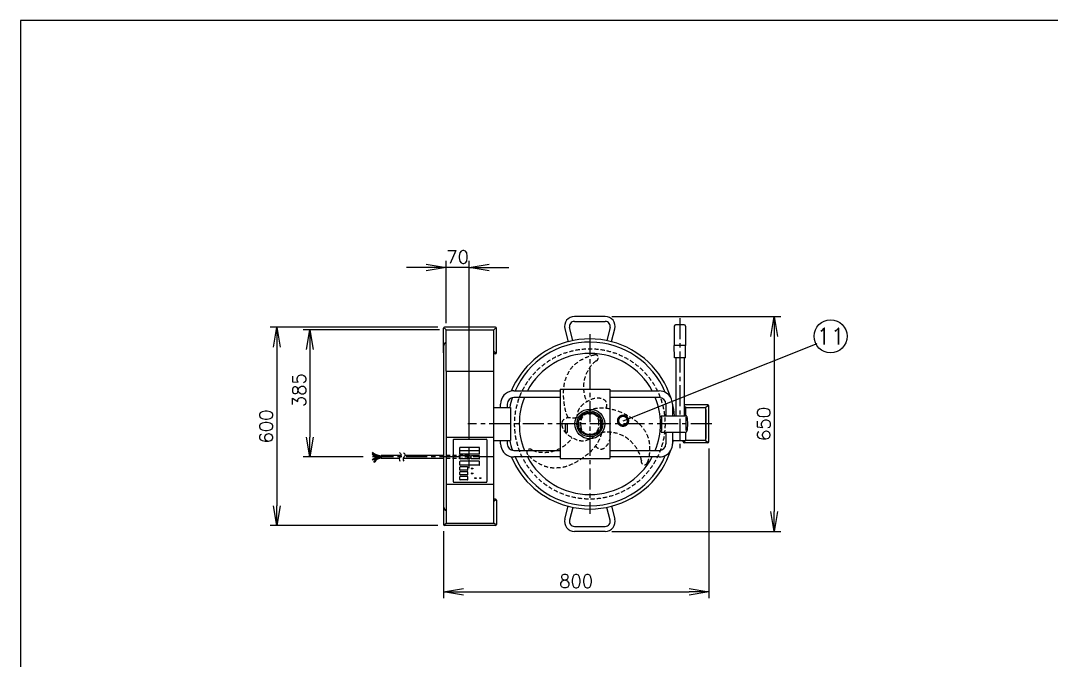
# Model space of a CAD drawing. Extents: x 460 to 8100, y 0 to 5507.
# Drawn here: x 460 to 3578, y 3571 to 5507 of the extents above; entities that cross this region are included whole.
import ezdxf
from ezdxf.enums import TextEntityAlignment as Align

# ---------------------------------------------------------------- set-up
doc = ezdxf.new("R2010")
doc.units = 0
doc.header["$LTSCALE"] = 2
doc.header["$PDMODE"] = 3
doc.linetypes.add('CENTER', pattern=[50.8, 31.75, -6.35, 6.35, -6.35])
doc.linetypes.add('HIDDEN', pattern=[9.525, 6.35, -3.175])
doc.layers.get('0').update_dxf_attribs({"linetype": 'CONTINUOUS'})
doc.layers.get('DEFPOINTS').update_dxf_attribs({"linetype": 'CONTINUOUS'})
for name, color, linetype in [('DANMEN', 7, 'CONTINUOUS'), ('KIKI-2D2', 7, 'CONTINUOUS'), ('SUNPOU', 7, 'CONTINUOUS'), ('WAKU', 7, 'CONTINUOUS')]:
    doc.layers.add(name, color=color, linetype=linetype)
doc.styles.get("Standard").update_dxf_attribs({"font": 'ROMANS', "bigfont": 'EXTFONT.shx'})
doc.dimstyles.get("Standard").update_dxf_attribs({"dimscale": 20, "dimtxt": 2, "dimasz": 3, "dimexe": 1, "dimexo": 1, "dimgap": 0.6, "dimtad": 3, "dimdec": 0, "dimzin": 0, "dimdsep": 46, "dimtxsty": 'STANDARD', "dimblk1": 'OPEN', "dimblk2": 'OPEN', "dimsah": 1, "dimcen": 1.5, "dimadec": 0, "dimazin": 0, "dimtfac": 1, "dimtdec": 0, "dimtmove": 0, "dimatfit": 0, "dimldrblk": 'DOTSMALL', "dimfxl": 1, "dimtvp": 1, "dimtolj": 1, "dimtzin": 0, "dimarcsym": 0})

# ---------------------------------------------------------------- blocks, each defined once
blk = doc.blocks.new('_DotSmall')
at = {"color": 0, "linetype": 'ByBlock', "const_width": 0.5}
blk.add_lwpolyline([(-0.0625, 0, 1), (0.0625, 0, 1)], format="xyb", close=True, dxfattribs=at)
blk = doc.blocks.new('_OPEN')
at = {"color": 0, "linetype": 'ByBlock'}
for p, q in [((-1, 0.167), (0, 0)), ((0, 0), (-1, -0.167)), ((0, 0), (-1, 0))]:
    blk.add_line(p, q, dxfattribs=at)
blk = doc.blocks.new('*D21')
at = {"layer": 'DEFPOINTS', "color": 0}
for p in [(1742.5, 4579.3), (1235, 3979.3), (1742.5, 3979.3)]:
    blk.add_point(p, dxfattribs=at)
at = {"layer": 'SUNPOU', "color": 0, "lineweight": -2}
for p, q in [((1722.5, 4579.3), (1215, 4579.3)), ((1235, 4519.3), (1235, 4039.3)), ((1722.5, 3979.3), (1215, 3979.3))]:
    blk.add_line(p, q, dxfattribs=at)
at = {"layer": 'SUNPOU', "color": 0, "lineweight": -2, "xscale": 60, "yscale": 60, "zscale": 60}
for p, rotation in [((1235, 4579.3), 90), ((1235, 3979.3), 270)]:
    blk.add_blockref('_OPEN', p, dxfattribs=dict(at, rotation=rotation))
at = {"layer": 'SUNPOU', "color": 0, "insert": (1203, 4279.3), "char_height": 40, "attachment_point": 5, "rotation": 90}
blk.add_mtext('\\A1;600', dxfattribs=at)
blk = doc.blocks.new('*D22')
at = {"layer": 'DEFPOINTS', "color": 0}
for p in [(1747, 4571.8), (1335, 4186.8), (1516.3, 4186.8)]:
    blk.add_point(p, dxfattribs=at)
at = {"layer": 'SUNPOU', "color": 0, "lineweight": -2}
for p, q in [((1727, 4571.8), (1315, 4571.8)), ((1335, 4511.8), (1335, 4246.8)), ((1496.3, 4186.8), (1315, 4186.8))]:
    blk.add_line(p, q, dxfattribs=at)
at = {"layer": 'SUNPOU', "color": 0, "lineweight": -2, "xscale": 60, "yscale": 60, "zscale": 60}
for p, rotation in [((1335, 4571.8), 90), ((1335, 4186.8), 270)]:
    blk.add_blockref('_OPEN', p, dxfattribs=dict(at, rotation=rotation))
at = {"layer": 'SUNPOU', "color": 0, "insert": (1303, 4388.7), "char_height": 40, "attachment_point": 5, "rotation": 90}
blk.add_mtext('\\A1;385', dxfattribs=at)
blk = doc.blocks.new('*D23')
at = {"layer": 'DEFPOINTS', "color": 0}
for p in [(1747, 4759.9), (1747, 4571.8), (1817, 4220.6)]:
    blk.add_point(p, dxfattribs=at)
at = {"layer": 'SUNPOU', "color": 0, "lineweight": -2}
for p, q in [((1747, 4591.8), (1747, 4779.9)), ((1817, 4240.6), (1817, 4779.9)), ((1687, 4759.9), (1627, 4759.9)), ((1817, 4759.9), (1747, 4759.9)), ((1877, 4759.9), (1937, 4759.9))]:
    blk.add_line(p, q, dxfattribs=at)
at = {"layer": 'SUNPOU', "color": 0, "lineweight": -2, "xscale": 60, "yscale": 60, "zscale": 60}
blk.add_blockref('_OPEN', (1747, 4759.9), dxfattribs=at)
at = {"layer": 'SUNPOU', "color": 0, "lineweight": -2, "xscale": 60, "yscale": 60, "zscale": 60, "rotation": 180}
blk.add_blockref('_OPEN', (1817, 4759.9), dxfattribs=at)
at = {"layer": 'SUNPOU', "color": 0, "insert": (1782, 4791.9), "char_height": 40, "attachment_point": 5}
blk.add_mtext('\\A1;70', dxfattribs=at)
blk = doc.blocks.new('*D20')
at = {"layer": 'DEFPOINTS', "color": 0}
for p in [(2228.6, 4611.8), (2228.6, 3961.8), (2740, 3961.8)]:
    blk.add_point(p, dxfattribs=at)
at = {"layer": 'SUNPOU', "color": 0, "lineweight": -2}
for p, q in [((2248.6, 4611.8), (2760, 4611.8)), ((2740, 4551.8), (2740, 4021.8)), ((2248.6, 3961.8), (2760, 3961.8))]:
    blk.add_line(p, q, dxfattribs=at)
at = {"layer": 'SUNPOU', "color": 0, "lineweight": -2, "xscale": 60, "yscale": 60, "zscale": 60}
for p, rotation in [((2740, 4611.8), 90), ((2740, 3961.8), 270)]:
    blk.add_blockref('_OPEN', p, dxfattribs=dict(at, rotation=rotation))
at = {"layer": 'SUNPOU', "color": 0, "insert": (2708, 4286.8), "char_height": 40, "attachment_point": 5, "rotation": 90}
blk.add_mtext('\\A1;650', dxfattribs=at)
blk = doc.blocks.new('*D31')
at = {"layer": 'DEFPOINTS', "color": 0}
for p in [(2542, 4232.3), (1739.5, 3982.3), (2542, 3779.3)]:
    blk.add_point(p, dxfattribs=at)
at = {"layer": 'SUNPOU', "color": 0, "lineweight": -2}
for p, q in [((2542, 4212.3), (2542, 3759.3)), ((1739.5, 3962.3), (1739.5, 3759.3)), ((1799.5, 3779.3), (2482, 3779.3))]:
    blk.add_line(p, q, dxfattribs=at)
at = {"layer": 'SUNPOU', "color": 0, "lineweight": -2, "xscale": 60, "yscale": 60, "zscale": 60, "rotation": 180}
blk.add_blockref('_OPEN', (1739.5, 3779.3), dxfattribs=at)
at = {"layer": 'SUNPOU', "color": 0, "lineweight": -2, "xscale": 60, "yscale": 60, "zscale": 60}
blk.add_blockref('_OPEN', (2542, 3779.3), dxfattribs=at)
at = {"layer": 'SUNPOU', "color": 0, "insert": (2140.7, 3811.3), "char_height": 40, "attachment_point": 5}
blk.add_mtext('\\A1;800', dxfattribs=at)

msp = doc.modelspace()

# ---------------------------------------------------------------- linework, layer by layer
at = {"color": 2}
for start, end in [(22.7137, 156.1689), (161.26, 168.3448), (191.6552, 198.74), (203.8311, 337.2863)]:
    msp.add_arc((2182, 4286.8), 247.5, start, end, dxfattribs=at)
at = {"layer": 'DANMEN', "color": 2, "linetype": 'HIDDEN'}
for p, q in [((2154.5, 4281.8), (2154.5, 4291.8)), ((2209.5, 4281.8), (2209.5, 4291.8)), ((2205.9, 4257.7), (2203.1, 4256.1))]:
    msp.add_line(p, q, dxfattribs=at)
at = {"layer": 'DANMEN', "color": 4, "linetype": 'HIDDEN'}
for p, q in [((1817, 4191.8), (1740, 4191.8)), ((1817, 4181.8), (1740, 4181.8))]:
    msp.add_line(p, q, dxfattribs=at)
at = {"layer": 'DANMEN', "color": 2, "linetype": 'HIDDEN'}
for radius in [227.5, 32.5]:
    msp.add_circle((2182, 4286.8), radius, dxfattribs=at)
at = {"layer": 'DANMEN', "color": 4, "linetype": 'HIDDEN'}
msp.add_circle((1817, 4186.8), 5, dxfattribs=at)
at = {"layer": 'DANMEN', "color": 2, "linetype": 'HIDDEN'}
for centre, radius, start, end in [((2198.3, 4486.7), 9.45, 279.2226, 101.7525), ((2266.9, 4397.7), 104.1, 130.0542, 204.9937), ((2182, 4291.8), 27.5, 100.4318, 180), ((2182, 4291.8), 27.5, 0, 79.5682), ((2182, 4281.8), 27.5, 180, 259.5682), ((2182, 4281.8), 27.5, 280.4318, 0), ((2043.5, 4304.9), 104.1, 250.0542, 324.9937), ((2235.5, 4157.9), 104.1, 10.0542, 106.5368), ((2000.7, 4201.1), 9.45, 39.2226, 221.7525), ((2346.9, 4172.7), 9.45, 159.2226, 341.7525)]:
    msp.add_arc(centre, radius, start, end, dxfattribs=at)
for points, knots in [([(2116.1, 4305.2), (2105.2, 4330.1), (2098.8, 4393.2), (2110.3, 4432.1), (2135, 4470.8), (2173.6, 4491.5), (2193.6, 4495.4), (2196.4, 4496)], [30.956171, 30.956171, 30.956171, 30.956171, 74.28785, 132.500096, 161.121513, 203.034181, 209.796524, 209.796524, 209.796524, 209.796524]), ([(2230.9, 4334.7), (2231.5, 4335.9), (2234.2, 4342), (2232.9, 4360.6), (2201.8, 4368.1), (2173.2, 4355.9), (2149.4, 4337.3), (2143.9, 4319.2), (2142.8, 4309.4), (2142.7, 4306.2)], [42.039623, 42.039623, 42.039623, 42.039623, 45.786082, 60.610108, 87.214416, 117.449237, 151.19637, 169.799157, 178.76244, 178.76244, 178.76244, 178.76244]), ([(2158.2, 4315.4), (2183.9, 4331.4), (2232.7, 4342.6), (2313.2, 4308.2), (2343.6, 4276.3), (2364.8, 4235.5), (2363.4, 4191.8), (2356.8, 4172.5), (2355.9, 4169.8)], [0, 0, 0, 0, 19.842277, 74.28785, 132.500096, 161.121513, 203.034181, 209.796524, 209.796524, 209.796524, 209.796524]), ([(2158.2, 4315.4), (2150.5, 4310), (2136.3, 4300.2), (2114, 4308.4), (2092.7, 4294.1), (2101.7, 4263.4), (2126.6, 4244.8), (2154.6, 4233.4), (2179.1, 4239.1), (2195.6, 4248.7), (2203.1, 4256.1)], [0, 0, 0, 0, 24.928499, 45.786082, 60.610108, 87.214416, 117.449237, 151.19637, 169.799157, 199.093834, 199.093834, 199.093834, 199.093834]), ([(2217.1, 4260.4), (2215.6, 4251.2), (2200, 4211.3), (2134.9, 4162.5), (2092, 4152.1), (2046.1, 4154.2), (2008.9, 4177.3), (1995.5, 4192.6), (1993.7, 4194.8)], [9.31913, 9.31913, 9.31913, 9.31913, 19.842277, 74.28785, 132.500096, 161.121513, 203.034181, 209.796524, 209.796524, 209.796524, 209.796524]), ([(2199, 4220.6), (2199.7, 4219.4), (2203.6, 4214.1), (2220.4, 4205.9), (2242.4, 4229.1), (2244.8, 4249.3), (2244.7, 4260.8), (2244.6, 4261.7)], [42.039623, 42.039623, 42.039623, 42.039623, 45.786082, 60.610108, 87.214416, 117.449237, 119.946873, 119.946873, 119.946873, 119.946873])]:
    msp.add_open_spline(points, degree=3, knots=knots, dxfattribs=at)
for points in [[(2177, 4318.9), (2178.7, 4317.9), (2182, 4315.8), (2185.3, 4317.9), (2187, 4318.9)], [(2177, 4254.8), (2178.7, 4255.8), (2182, 4257.9), (2185.3, 4255.8), (2187, 4254.8)]]:
    msp.add_open_spline(points, degree=3, dxfattribs=at)
at = {"layer": 'KIKI-2D2', "color": 3}
for p, q in [((2228.6, 4611.8), (2135.4, 4611.8)), ((1739.5, 4502.3), (1739.5, 4576.3)), ((1896.5, 4579.3), (1742.5, 4579.3)), ((1899.5, 4502.3), (1899.5, 4576.3)), ((2106.3, 4574.6), (2116, 4535.7)), ((2248, 4535.8), (2257.7, 4574.6)), ((2438, 4486.8), (2437.5, 4523.8)), ((2471, 4486.8), (2471.5, 4523.8)), ((1740, 4058), (1740, 4500.7)), ((1892, 4446.8), (1892, 4499.3)), ((1896.5, 4499.3), (1892, 4499.3)), ((2442, 4486.8), (2442, 4311.8)), ((2467, 4486.8), (2467, 4344.3)), ((1892, 4336.8), (1892, 4446.8)), ((1892, 4336.8), (1912, 4336.8)), ((1912, 4336.8), (1912, 4346.8)), ((2539, 4344.3), (2467.5, 4344.3)), ((2542, 4232.3), (2542, 4341.3)), ((2438.3, 4311.8), (2442, 4311.8)), ((1892, 4236.8), (1912, 4236.8)), ((1892, 4066), (1892, 4236.8)), ((1912, 4226.8), (1912, 4236.8)), ((2434.6, 4236.8), (2464.5, 4236.8)), ((2464.5, 4232.3), (2464.5, 4236.8)), ((2539, 4229.3), (2467.5, 4229.3)), ((1739.5, 4056.3), (1739.5, 3982.3)), ((1892, 4059.3), (1892, 4066)), ((1896.5, 4059.3), (1892, 4059.3)), ((1899.5, 4056.3), (1899.5, 3982.3)), ((2106.3, 3999.1), (2116, 4037.9)), ((2248, 4037.9), (2257.7, 3999.1)), ((1896.5, 3979.3), (1742.5, 3979.3)), ((2228.6, 3961.8), (2135.4, 3961.8))]:
    msp.add_line(p, q, dxfattribs=at)
at = {"layer": 'KIKI-2D2', "color": 2}
for p, q in [((2135.4, 4596.8), (2228.6, 4596.8)), ((1742.5, 4576.3), (1747, 4571.8)), ((1747, 4571.8), (1892, 4571.8)), ((1747, 4446.8), (1747, 4571.8)), ((1896.5, 4576.3), (1892, 4571.8)), ((1892, 4499.3), (1892, 4571.8)), ((2130.6, 4539.2), (2120.9, 4578.2)), ((2243.1, 4578.2), (2233.3, 4539.2)), ((1740, 4500.7), (1740, 4523.9)), ((1896.5, 4502.3), (1892, 4506.8)), ((1747, 4446.8), (1892, 4446.8)), ((1747, 4446.8), (1747, 4246.8)), ((1952, 4386.8), (2092, 4386.8)), ((2092, 4366.8), (1952, 4366.8)), ((2092, 4391.8), (2092, 4181.8)), ((2092, 4391.8), (2242, 4391.8)), ((2242, 4391.8), (2242, 4181.8)), ((2242, 4386.8), (2392, 4386.8)), ((2392, 4366.8), (2242, 4366.8)), ((1892, 4246.8), (1892, 4336.8)), ((1912, 4336.8), (1942, 4336.8)), ((1932, 4346.8), (1932, 4336.8)), ((1942, 4336.8), (1942, 4236.8)), ((2412, 4346.8), (2412, 4311.8)), ((2432, 4346.8), (2432, 4311.8)), ((2467, 4344.3), (2467, 4311.8)), ((2472, 4336.8), (2469.5, 4338.7)), ((2472, 4336.8), (2532, 4336.8)), ((2472, 4311.8), (2472, 4336.8)), ((2532, 4336.8), (2539, 4342.1)), ((2532, 4336.8), (2532, 4236.8)), ((2397.5, 4306.8), (2397.5, 4311.8)), ((2397.5, 4311.8), (2438.3, 4311.8)), ((2397.5, 4306.8), (2399.5, 4306.8)), ((2399.5, 4266.8), (2399.5, 4306.8)), ((2442, 4311.8), (2472.5, 4311.8)), ((2472.5, 4306.8), (2472.5, 4266.8)), ((2534, 4330.8), (2532, 4330.8)), ((2534, 4242.8), (2534, 4330.8)), ((1747, 4246.8), (1892, 4246.8)), ((1747, 4246.8), (1747, 4066)), ((1892, 4236.8), (1892, 4246.8)), ((2397.5, 4266.8), (2399.5, 4266.8)), ((2397.5, 4261.8), (2397.5, 4266.8)), ((2397.5, 4261.8), (2472.5, 4261.8)), ((2412, 4261.8), (2412, 4226.8)), ((2432, 4261.8), (2432, 4236.8)), ((2472, 4236.8), (2472, 4261.8)), ((2472, 4236.8), (2472, 4261.8)), ((2534, 4242.8), (2532, 4242.8)), ((1768.5, 4238.4), (1768.5, 4112.5)), ((1770.5, 4240.4), (1868.5, 4240.4)), ((1848.5, 4215.2), (1788.3, 4215.2)), ((1788.3, 4195.7), (1788.3, 4215.2)), ((1848.5, 4195.7), (1848.5, 4215.2)), ((1870.5, 4238.4), (1870.5, 4112.5)), ((1912, 4236.8), (1942, 4236.8)), ((1932, 4236.8), (1932, 4226.8)), ((2432, 4236.8), (2432, 4226.8)), ((2434.6, 4236.8), (2432, 4236.8)), ((2464.5, 4236.8), (2472, 4236.8)), ((2472, 4236.8), (2465, 4231.6)), ((2532, 4236.8), (2472, 4236.8)), ((2532, 4236.8), (2539, 4231.6)), ((1526.8, 4199.8), (1525.2, 4197.9)), ((1525.3, 4193.4), (1526.6, 4195.4)), ((1525.3, 4180.3), (1526.6, 4178.3)), ((1526, 4198.9), (1531, 4193.9)), ((1533.7, 4195.1), (1538.3, 4190.5)), ((1540.5, 4192.3), (1543.8, 4188.9)), ((1545.6, 4191), (1548.4, 4188.2)), ((1550.1, 4190.5), (1551.2, 4189.3)), ((1611, 4191.8), (1551.2, 4191.8)), ((1551.2, 4191.8), (1551.2, 4181.8)), ((1605.5, 4181.8), (1551.2, 4181.8)), ((1740, 4181.8), (1617, 4181.8)), ((1740, 4191.8), (1622.6, 4191.8)), ((1848.5, 4205.4), (1788.3, 4205.4)), ((1848.5, 4195.7), (1788.3, 4195.7)), ((1788.3, 4182.1), (1788.3, 4189.8)), ((1812.4, 4190.8), (1789.3, 4190.8)), ((1812.4, 4181.1), (1789.3, 4181.1)), ((1813.4, 4182.1), (1813.4, 4189.8)), ((1823.4, 4182.1), (1823.4, 4189.8)), ((1847.5, 4190.8), (1824.4, 4190.8)), ((1847.5, 4181.1), (1824.4, 4181.1)), ((1848.5, 4182.1), (1848.5, 4189.8)), ((1952, 4206.8), (2092, 4206.8)), ((2092, 4186.8), (1952, 4186.8)), ((2092, 4181.8), (2242, 4181.8)), ((2242, 4206.8), (2392, 4206.8)), ((2392, 4186.8), (2242, 4186.8)), ((1529.1, 4173.8), (1531.1, 4172.5)), ((1788.3, 4162.6), (1788.3, 4172.8)), ((1788.3, 4148), (1788.3, 4155.7)), ((1847.5, 4173.8), (1789.3, 4173.8)), ((1847.5, 4161.6), (1789.3, 4161.6)), ((1812.4, 4156.7), (1789.3, 4156.7)), ((1813.4, 4148), (1813.4, 4155.7)), ((1848.5, 4162.6), (1848.5, 4172.8)), ((1788.3, 4133.4), (1788.3, 4141.1)), ((1788.3, 4118.8), (1788.3, 4126.5)), ((1812.4, 4147), (1789.3, 4147)), ((1812.4, 4142.1), (1789.3, 4142.1)), ((1812.4, 4132.4), (1789.3, 4132.4)), ((1812.4, 4127.5), (1789.3, 4127.5)), ((1812.4, 4117.8), (1789.3, 4117.8)), ((1813.4, 4133.4), (1813.4, 4141.1)), ((1813.4, 4118.8), (1813.4, 4126.5)), ((1747, 4104.3), (1892, 4104.3)), ((1770.5, 4110.5), (1868.5, 4110.5)), ((1740, 4034.7), (1740, 4058)), ((1747, 4066), (1747, 3986.8)), ((1892, 3986.8), (1892, 4059.3)), ((1896.5, 4056.3), (1892, 4051.8)), ((2130.6, 4034.5), (2120.9, 3995.5)), ((2243.1, 3995.5), (2233.3, 4034.5)), ((1742.5, 3982.3), (1747, 3986.8)), ((1747, 3986.8), (1892, 3986.8)), ((1896.5, 3982.3), (1892, 3986.8)), ((2135.4, 3976.8), (2228.6, 3976.8))]:
    msp.add_line(p, q, dxfattribs=at)
at = {"layer": 'KIKI-2D2', "color": 3, "extrusion": (-0.873418, 0.486972, 0)}
for p, q in [((2467.5, 4586.8), (2441.5, 4586.8)), ((2437.5, 4582.8), (2437.5, 4523.8)), ((2471.5, 4582.8), (2471.5, 4523.8)), ((2442, 4486.8), (2438, 4486.8)), ((2471, 4486.8), (2467, 4486.8))]:
    msp.add_line(p, q, dxfattribs=at)
at = {"layer": 'KIKI-2D2', "color": 2, "linetype": 'CENTER'}
for p, q in [((2454.5, 4607.2), (2454.5, 4211.8)), ((2182, 4558.5), (2182, 4015.2)), ((2550.7, 4286.8), (1813.3, 4286.8)), ((1817, 4153.1), (1817, 4220.6)), ((1892.7, 4186.8), (1516.3, 4186.8))]:
    msp.add_line(p, q, dxfattribs=at)
at = {"layer": 'KIKI-2D2', "color": 2, "extrusion": (-0.873418, 0.486972, 0)}
for p, q in [((2471.5, 4523.8), (2437.5, 4523.8)), ((2467, 4486.8), (2442, 4486.8))]:
    msp.add_line(p, q, dxfattribs=at)
at = {"layer": 'KIKI-2D2', "color": 2}
msp.add_lwpolyline([(2108, 4286.8), (2113, 4286.8), (2113, 4260.8), (2108, 4260.8)], close=True, dxfattribs=at)
for radius in [45.1, 39.2, 35]:
    msp.add_circle((2182, 4286.8), radius, dxfattribs=at)
at = {"layer": 'KIKI-2D2', "color": 3}
for centre, radius, start, end in [((2135.4, 4581.8), 30, 90, 194.0362), ((2228.6, 4581.8), 30, 345.9638, 90), ((2441.5, 4582.8), 4, 90, 180), ((2467.5, 4582.8), 4, 0, 90), ((1742.5, 4576.3), 3, 90, 180), ((1896.5, 4576.3), 3, 0, 90), ((2181.9, 4286.9), 257.4, 104.8425, 157.3349), ((2182, 4286.8), 257.5, 17.9877, 75.1542), ((1742.5, 4502.3), 3, 180, 213.5573), ((1896.5, 4502.3), 3, 270, 0), ((1952, 4346.8), 40, 96.7357, 180), ((2392, 4346.8), 40, 2.6827, 29.2081), ((2182, 4286.8), 257.5, 5.5715, 13.9031), ((2467.5, 4341.3), 3, 90, 99.5941), ((2539, 4341.3), 3, 0, 90), ((1952, 4226.8), 40, 180, 259.0549), ((2392, 4226.8), 40, 330.7919, 0), ((2182, 4286.8), 257.5, 346.0969, 348.8035), ((2467.5, 4232.3), 3, 180, 270), ((2539, 4232.3), 3, 270, 0), ((2182, 4286.8), 257.5, 202.6766, 255.1539), ((2182, 4286.8), 257.5, 284.846, 342.0121), ((1742.5, 4056.3), 3, 146.4427, 180), ((1896.5, 4056.3), 3, 0, 90), ((2135.4, 3991.8), 30, 165.9638, 270), ((2228.6, 3991.8), 30, 270, 14.0362), ((1742.5, 3982.3), 3, 180, 270), ((1896.5, 3982.3), 3, 270, 0)]:
    msp.add_arc(centre, radius, start, end, dxfattribs=at)
at = {"layer": 'KIKI-2D2', "color": 2}
for centre, radius, start, end in [((2135.4, 4581.8), 15, 90, 194.0362), ((2228.6, 4581.8), 15, 345.9638, 90), ((1750.5, 4523.9), 10.5, 109.4712, 180), ((2182, 4286.8), 257.5, 75.1558, 104.8522), ((2182, 4286.8), 213.5, 27.9295, 152.0705), ((1952, 4346.8), 20, 90, 180), ((1952, 4346.8), 40, 90, 96.7357), ((2182, 4286.8), 213.5, 157.9938, 202.0062), ((2182, 4286.8), 213.5, 337.9938, 22.0062), ((2392, 4346.8), 40, 29.2081, 90), ((2392, 4346.8), 20, 0, 90), ((2336.4, 4345.5), 95.6, 0.7801, 1.9026), ((2472.5, 4308.8), 3, 5.1629, 90), ((2472.5, 4264.8), 3, 270, 354.8371), ((1770.5, 4238.4), 2, 90, 180), ((1868.5, 4238.4), 2, 0, 90), ((1952, 4226.8), 20, 180, 270), ((2392, 4226.8), 20, 270, 0), ((1551.2, 4233), 47.1, 233.7462, 236.8272), ((1551.2, 4140.7), 47.1, 123.1728, 126.2538), ((1552.6, 4230.8), 42.7, 226.8041, 230.2075), ((1551.2, 4233), 46.6, 233.7123, 236.8272), ((1551.2, 4140.7), 46.6, 123.1728, 126.2877), ((1552.6, 4230.8), 42.2, 226.7626, 230.2075), ((1551.2, 4233), 46.1, 233.6775, 236.8272), ((1551.2, 4140.7), 46.1, 123.1728, 126.3225), ((1552.6, 4230.8), 41.6, 226.7201, 230.2075), ((1551.2, 4233), 45.6, 233.642, 236.8272), ((1551.2, 4140.7), 45.6, 123.1728, 126.358), ((1552.6, 4230.8), 41.1, 226.6765, 230.2075), ((1551.2, 4233), 45.1, 233.6057, 236.8272), ((1551.2, 4140.7), 45.1, 123.1728, 126.3943), ((1552.6, 4230.8), 40.6, 226.6318, 230.2075), ((1552.6, 4230.8), 42.8, 230.2075, 268.0755), ((1551.2, 4233), 47.3, 236.8272, 257.1336), ((1551.2, 4140.7), 47.3, 90, 123.1728), ((1551.2, 4233), 44.9, 236.8272, 270), ((1551.2, 4140.7), 44.9, 90, 123.1728), ((1552.6, 4230.8), 40.5, 230.2075, 267.9625), ((1551.2, 4159), 26.6, 90, 146.2146), ((1551.2, 4159), 24.2, 90, 146.2146), ((1789.3, 4189.8), 1, 90, 180), ((1789.3, 4182.1), 1, 180, 270), ((1812.4, 4189.8), 1, 0, 90), ((1812.4, 4182.1), 1, 270, 0), ((1824.4, 4189.8), 1, 90, 180), ((1824.4, 4182.1), 1, 180, 270), ((1847.5, 4189.8), 1, 0, 90), ((1847.5, 4182.1), 1, 270, 0), ((1952, 4226.8), 40, 259.0549, 270), ((2182, 4286.8), 213.5, 207.9295, 332.0705), ((2392, 4226.8), 40, 270, 330.7919), ((1551.2, 4159), 26.5, 146.2146, 151.7094), ((1551.2, 4159), 25.9, 146.2146, 151.8186), ((1551.2, 4159), 25.4, 146.2146, 151.9321), ((1551.2, 4159), 24.9, 146.2146, 152.0503), ((1551.2, 4159), 24.4, 146.2146, 152.1736), ((1789.3, 4172.8), 1, 90, 180), ((1789.3, 4162.6), 1, 180, 270), ((1789.3, 4155.7), 1, 90, 180), ((1789.3, 4148), 1, 180, 270), ((1812.4, 4155.7), 1, 0, 90), ((1812.4, 4148), 1, 270, 0), ((1847.5, 4172.8), 1, 0, 90), ((1847.5, 4162.6), 1, 270, 0), ((1789.3, 4141.1), 1, 90, 180), ((1789.3, 4133.4), 1, 180, 270), ((1789.3, 4126.5), 1, 90, 180), ((1789.3, 4118.8), 1, 180, 270), ((1812.4, 4141.1), 1, 0, 90), ((1812.4, 4133.4), 1, 270, 0), ((1812.4, 4126.5), 1, 0, 90), ((1812.4, 4118.8), 1, 270, 0), ((1770.5, 4112.5), 2, 180, 270), ((1868.5, 4112.5), 2, 270, 0), ((1750.5, 4034.7), 10.5, 180, 250.5288), ((2182, 4286.8), 257.4, 255.1503, 284.8497), ((2135.4, 3991.8), 15, 165.9638, 270), ((2228.6, 3991.8), 15, 270, 14.0362)]:
    msp.add_arc(centre, radius, start, end, dxfattribs=at)
for centre in [(1825.9, 4151.9), (1825.9, 4137.2), (1835.9, 4122.6), (1850.9, 4122.6)]:
    msp.add_ellipse(centre, major_axis=(2.5, 0), ratio=0.5, dxfattribs=at)
msp.add_open_spline([(2475.5, 4309.1), (2476.5, 4301.7), (2478.5, 4286.8), (2476.5, 4272), (2475.5, 4264.6)], degree=3, dxfattribs=at)
for points in [[(1606.3, 4200.1), (1607.5, 4199.2), (1610.4, 4196.8), (1611.9, 4190.2), (1607.4, 4186.1), (1604.3, 4180.6), (1606.1, 4176.5), (1607.2, 4174.2)], [(1617.8, 4200.1), (1619, 4199.2), (1622, 4196.8), (1623.5, 4190.2), (1619, 4186.1), (1615.8, 4180.6), (1617.7, 4176.5), (1618.8, 4174.2)]]:
    msp.add_open_spline(points, degree=3, knots=[0, 0, 0, 0, 4.666131, 11.371678, 16.605107, 22.088012, 29.180064, 29.180064, 29.180064, 29.180064], dxfattribs=at)
at = {"layer": 'SUNPOU'}
msp.add_circle((2910.3, 4551.9), 50, dxfattribs=at)
at = {"layer": 'WAKU', "color": 6}
for p, q in [((8100, 5507), (460, 5507)), ((460, 5507), (460, 0))]:
    msp.add_line(p, q, dxfattribs=at)

# ---------------------------------------------------------------- texts
at = {"layer": 'SUNPOU'}
msp.add_text('11', height=50, dxfattribs=at).set_placement((2910.3, 4551.9), align=Align.MIDDLE)

# ---------------------------------------------------------------- dimensions: what is measured, and where the dimension line sits
dim = msp.add_linear_dim(base=(1747, 4759.9), p1=(1817, 4220.6), p2=(1747, 4571.8), dimstyle='STANDARD', dxfattribs=at)
dim.commit()
dim.dimension.update_dxf_attribs({"geometry": '*D23', "text_midpoint": (1782, 4759.9), "dimtype": 160})
dim = msp.add_linear_dim(base=(2740, 3961.8), p1=(2228.6, 4611.8), p2=(2228.6, 3961.8), angle=90, dimstyle='STANDARD', dxfattribs=at)
dim.commit()
dim.dimension.update_dxf_attribs({"geometry": '*D20', "text_midpoint": (2708, 4286.8)})
for base, p1, p2, picture, middle in [((1235, 3979.3), (1742.5, 4579.3), (1742.5, 3979.3), '*D21', (1235, 4279.3)), ((1335, 4186.8), (1747, 4571.8), (1516.3, 4186.8), '*D22', (1335, 4388.7))]:
    dim = msp.add_linear_dim(base=base, p1=p1, p2=p2, angle=90, dimstyle='STANDARD', dxfattribs=at)
    dim.commit()
    dim.dimension.update_dxf_attribs({"geometry": picture, "text_midpoint": middle, "dimtype": 160})
dim = msp.add_linear_dim(base=(2542, 3779.3), p1=(1739.5, 3982.3), p2=(2542, 4232.3), text='800', dimstyle='STANDARD', dxfattribs=at)
dim.commit()
dim.dimension.update_dxf_attribs({"geometry": '*D31', "text_midpoint": (2140.7, 3811.3)})

# ---------------------------------------------------------------- leaders
msp.add_leader([(2282.5, 4296.5), (2870.2, 4530.3)], dimstyle='STANDARD', dxfattribs=at)

doc.saveas('drawing.dxf')
